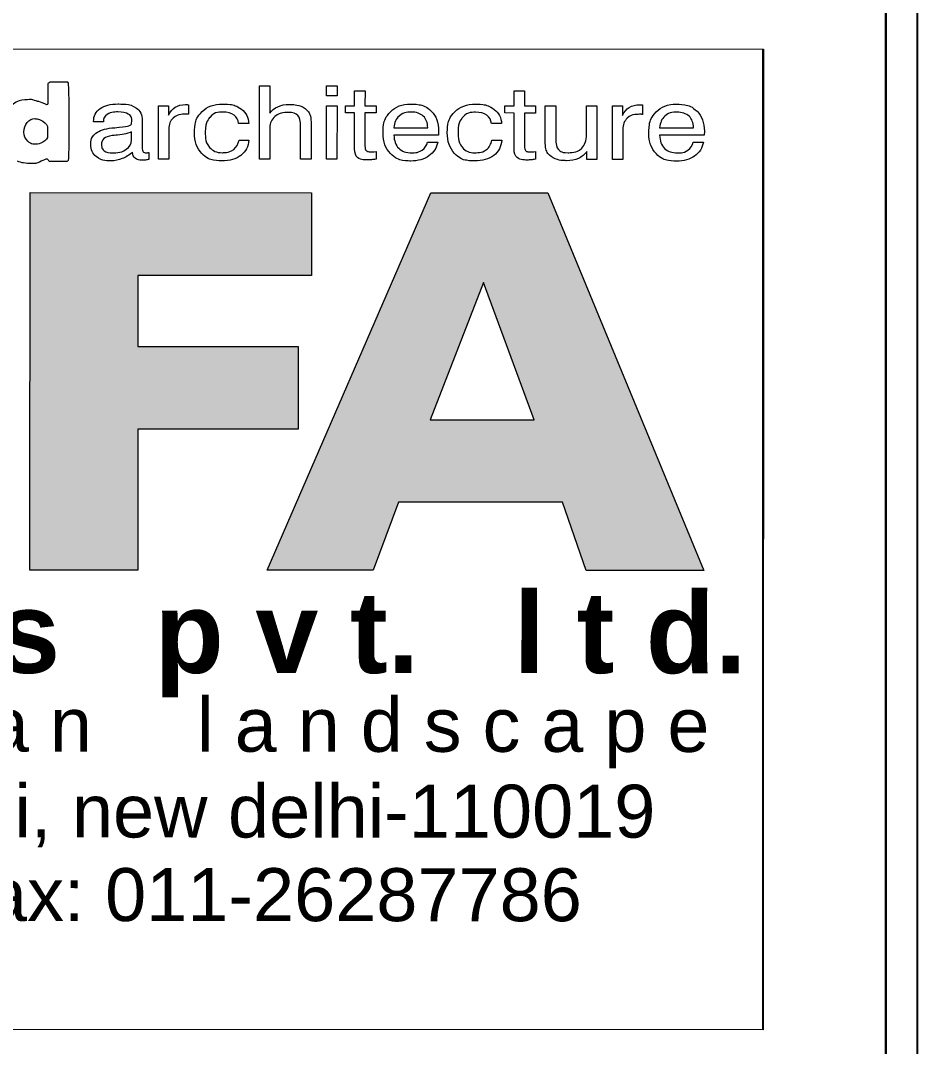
# Model space of a CAD drawing. Header units: millimetres. Extents: x 7675 to 3020127, y -133733 to 101228.
# Drawn here: x 3017314 to 3020127, y 79537 to 82752 of the extents above; entities that cross this region are included whole.
import ezdxf

# ---------------------------------------------------------------- set-up
doc = ezdxf.new("R2010")
doc.units = ezdxf.units.MM
doc.header["$LTSCALE"] = 600
doc.layers.add('BRICK WALL_MOFA', color=20, linetype='Continuous', lineweight=25)
doc.layers.add('ELEV_09_MOFA', color=15, linetype='Continuous', lineweight=9)

# ---------------------------------------------------------------- blocks, each defined once
blk = doc.blocks.new('21212')
h = blk.add_hatch(color=256)
edge = h.paths.add_edge_path()
edge.add_spline(control_points=[(7637.2, 2238.9), (7637.2, 2238.9), (7637.2, 1747.2), (7637.2, 1747.2)], knot_values=[0.2, 0.2, 0.2, 0.2, 0.3, 0.3, 0.3, 0.3], degree=3, periodic=0)
edge.add_spline(control_points=[(7637.2, 1747.2), (7637.2, 1747.2), (6607.5, 1747.2), (6607.5, 1747.2)], knot_values=[0.3, 0.3, 0.3, 0.3, 0.4, 0.4, 0.4, 0.4], degree=3, periodic=0)
edge.add_spline(control_points=[(6607.5, 1747.2), (6607.5, 1747.2), (6607.5, 1326.4), (6607.5, 1326.4)], knot_values=[0.4, 0.4, 0.4, 0.4, 0.5, 0.5, 0.5, 0.5], degree=3, periodic=0)
edge.add_spline(control_points=[(6607.5, 1326.4), (6607.5, 1326.4), (7558.4, 1326.4), (7558.4, 1326.4)], knot_values=[0.5, 0.5, 0.5, 0.5, 0.6, 0.6, 0.6, 0.6], degree=3, periodic=0)
edge.add_spline(control_points=[(7558.4, 1326.4), (7558.4, 1326.4), (7558.4, 836.3), (7558.4, 836.3)], knot_values=[0.6, 0.6, 0.6, 0.6, 0.7, 0.7, 0.7, 0.7], degree=3, periodic=0)
edge.add_spline(control_points=[(7558.4, 836.3), (7558.4, 836.3), (6607.5, 836.3), (6607.5, 836.3)], knot_values=[0.7, 0.7, 0.7, 0.7, 0.8, 0.8, 0.8, 0.8], degree=3, periodic=0)
edge.add_spline(control_points=[(6607.5, 836.3), (6607.5, 836.3), (6607.5, 0), (6607.5, 0)], knot_values=[0.8, 0.8, 0.8, 0.8, 0.9, 0.9, 0.9, 0.9], degree=3, periodic=0)
edge.add_spline(control_points=[(6607.5, 0), (6607.5, 0), (5967.3, 0), (5967.3, 0)], knot_values=[0.9, 0.9, 0.9, 0.9, 1, 1, 1, 1], degree=3, periodic=0)
edge.add_spline(control_points=[(5967.3, 0), (5967.3, 0), (5967.3, 2238.9), (5967.3, 2238.9)], knot_values=[0, 0, 0, 0, 0.1, 0.1, 0.1, 0.1], degree=3, periodic=0)
edge.add_spline(control_points=[(5967.3, 2238.9), (5967.3, 2238.9), (7637.2, 2238.9), (7637.2, 2238.9)], knot_values=[0.1, 0.1, 0.1, 0.1, 0.2, 0.2, 0.2, 0.2], degree=3, periodic=0)
h = blk.add_hatch(color=256)
edge = h.paths.add_edge_path()
edge.add_spline(control_points=[(8153.7, 404.1), (8153.7, 404.1), (8002.5, 0), (8002.5, 0)], knot_values=[0.875, 0.875, 0.875, 0.875, 1, 1, 1, 1], degree=3, periodic=0)
edge.add_spline(control_points=[(8002.5, 0), (8002.5, 0), (7374, 0), (7374, 0)], knot_values=[0, 0, 0, 0, 0.125, 0.125, 0.125, 0.125], degree=3, periodic=0)
edge.add_spline(control_points=[(7374, 0), (7374, 0), (8344.4, 2238.9), (8344.4, 2238.9)], knot_values=[0.125, 0.125, 0.125, 0.125, 0.25, 0.25, 0.25, 0.25], degree=3, periodic=0)
edge.add_spline(control_points=[(8344.4, 2238.9), (8344.4, 2238.9), (9040, 2238.9), (9040, 2238.9)], knot_values=[0.25, 0.25, 0.25, 0.25, 0.375, 0.375, 0.375, 0.375], degree=3, periodic=0)
edge.add_spline(control_points=[(9040, 2238.9), (9040, 2238.9), (9965.8, 0), (9965.8, 0)], knot_values=[0.375, 0.375, 0.375, 0.375, 0.5, 0.5, 0.5, 0.5], degree=3, periodic=0)
edge.add_spline(control_points=[(9965.8, 0), (9965.8, 0), (9267.6, 0), (9267.6, 0)], knot_values=[0.5, 0.5, 0.5, 0.5, 0.625, 0.625, 0.625, 0.625], degree=3, periodic=0)
edge.add_spline(control_points=[(9267.6, 0), (9267.6, 0), (9126.3, 404.1), (9126.3, 404.1)], knot_values=[0.625, 0.625, 0.625, 0.625, 0.75, 0.75, 0.75, 0.75], degree=3, periodic=0)
edge.add_spline(control_points=[(9126.3, 404.1), (9126.3, 404.1), (8153.7, 404.1), (8153.7, 404.1)], knot_values=[0.75, 0.75, 0.75, 0.75, 0.875, 0.875, 0.875, 0.875], degree=3, periodic=0)
edge = h.paths.add_edge_path(flags=16)
edge.add_spline(control_points=[(8340.5, 892.7), (8340.5, 892.7), (8957.7, 892.7), (8957.7, 892.7)], knot_values=[0.666667, 0.666667, 0.666667, 0.666667, 1, 1, 1, 1], degree=3, periodic=0)
edge.add_spline(control_points=[(8957.7, 892.7), (8957.7, 892.7), (8657.8, 1706.2), (8657.8, 1706.2)], knot_values=[0, 0, 0, 0, 0.333333, 0.333333, 0.333333, 0.333333], degree=3, periodic=0)
edge.add_spline(control_points=[(8657.8, 1706.2), (8657.8, 1706.2), (8340.5, 892.7), (8340.5, 892.7)], knot_values=[0.333333, 0.333333, 0.333333, 0.333333, 0.666667, 0.666667, 0.666667, 0.666667], degree=3, periodic=0)
at = {"color": 72}
for points in [[(6079.1, 2890.2), (6075.3, 2887.7), (6073.1, 2885.5), (6072.5, 2883.6)], [(6072.5, 2883.6), (6072.5, 2883.6), (6072.5, 2767.9), (6072.5, 2767.9)], [(6087.9, 2894), (6085.9, 2894), (6082.9, 2892.7), (6079.1, 2890.2)], [(6189.9, 2894), (6189.9, 2894), (6087.9, 2894), (6087.9, 2894)], [(6195.2, 2887), (6195.2, 2887), (6189.9, 2894), (6189.9, 2894)], [(6197.9, 2791), (6197.6, 2822.6), (6196.7, 2854.6), (6195.2, 2887)], [(5982.9, 2789.3), (5984.7, 2789.3), (5981.9, 2789.5), (5974.5, 2789.9)], [(6018.6, 2778.3), (6010.1, 2779.5), (5998.2, 2783.1), (5982.9, 2789.3)], [(6064.6, 2759.8), (6065.4, 2759.8), (6050.1, 2766), (6018.6, 2778.3)], [(6072.5, 2767.9), (6072.5, 2762.5), (6069.9, 2759.8), (6064.6, 2759.8)], [(6198.7, 2650.5), (6198.7, 2644), (6198.4, 2690.8), (6197.9, 2791)], [(5930.4, 2597.9), (5930.4, 2620.3), (5936.8, 2639.1), (5949.8, 2654.3)], [(6041.6, 2661.5), (6061.3, 2649.6), (6071.2, 2635.5), (6071.2, 2619.3)], [(6071.2, 2619.3), (6071.2, 2619.3), (6071.2, 2576), (6071.2, 2576)], [(6198.7, 2544.7), (6198.7, 2544.7), (6198.7, 2650.5), (6198.7, 2650.5)], [(5952.9, 2543.6), (5937.9, 2557.4), (5930.4, 2575.6), (5930.4, 2597.9)], [(6071.2, 2576), (6071.2, 2560.9), (6061.8, 2548.2), (6042.9, 2537.8)], [(6195.2, 2431.4), (6197.6, 2457.2), (6198.7, 2495), (6198.7, 2544.7)], [(6033.2, 2426.2), (6048.5, 2434.7), (6060.3, 2438.9), (6068.5, 2438.9)], [(6068.5, 2438.9), (6072.9, 2435.1), (6076.6, 2430.2), (6079.6, 2424.5)], [(5889.8, 2426.2), (5912.1, 2417.3), (5941.1, 2412.9), (5976.7, 2412.9)], [(5976.7, 2412.9), (5979.7, 2412.9), (5988.2, 2413.1), (6002.3, 2413.5)], [(6002.3, 2413.5), (6007.6, 2413.5), (6017.9, 2417.7), (6033.2, 2426.2)], [(6079.6, 2424.5), (6079.6, 2424.5), (6187.3, 2424.5), (6187.3, 2424.5)], [(6187.3, 2424.5), (6190.2, 2424.5), (6192.8, 2426.8), (6195.2, 2431.4)]]:
    blk.add_open_spline(points, degree=3, dxfattribs=at)
at = {"color": 7}
for points in [[(7328.4, 2437.1), (7328.4, 2437.1), (7328.4, 2872.9), (7328.4, 2872.9)], [(7328.4, 2872.9), (7328.4, 2872.9), (7389.9, 2872.9), (7389.9, 2872.9)], [(7389.9, 2872.9), (7389.9, 2872.9), (7389.9, 2709.3), (7389.9, 2709.3)], [(7726.5, 2812.3), (7726.5, 2812.3), (7726.5, 2873.1), (7726.5, 2873.1)], [(7726.5, 2873.1), (7726.5, 2873.1), (7787.9, 2873.1), (7787.9, 2873.1)], [(7787.9, 2873.1), (7787.9, 2873.1), (7787.9, 2812.3), (7787.9, 2812.3)], [(7787.9, 2812.3), (7787.9, 2812.3), (7726.5, 2812.3), (7726.5, 2812.3)], [(7892.6, 2754.1), (7892.6, 2754.1), (7892.6, 2842.5), (7892.6, 2842.5)], [(7892.6, 2842.5), (7892.6, 2842.5), (7954, 2842.5), (7954, 2842.5)], [(7954, 2842.5), (7954, 2842.5), (7954, 2754.1), (7954, 2754.1)], [(8838.9, 2754.1), (8838.9, 2754.1), (8838.9, 2842.5), (8838.9, 2842.5)], [(8838.9, 2842.5), (8838.9, 2842.5), (8900.4, 2842.5), (8900.4, 2842.5)], [(8900.4, 2842.5), (8900.4, 2842.5), (8900.4, 2754.1), (8900.4, 2754.1)], [(6597.9, 2740.5), (6621, 2724.7), (6632.6, 2699.8), (6632.6, 2666.1)], [(6728.9, 2437.1), (6728.9, 2437.1), (6728.9, 2754.1), (6728.9, 2754.1)], [(6728.9, 2754.1), (6728.9, 2754.1), (6788.3, 2754.1), (6788.3, 2754.1)], [(6788.3, 2754.1), (6788.3, 2754.1), (6788.3, 2697.2), (6788.3, 2697.2)], [(6788.3, 2697.2), (6798.1, 2718.5), (6811.4, 2734.5), (6828.1, 2745)], [(6899.8, 2760.7), (6901.9, 2760.6), (6903.8, 2760.3), (6905.9, 2759.9)], [(6905.9, 2759.9), (6905.9, 2759.9), (6905.9, 2703.7), (6905.9, 2703.7)], [(7389.9, 2709.3), (7401.1, 2726.5), (7416.5, 2739.6), (7436.1, 2748.6)], [(7574.4, 2751.2), (7593.3, 2744.1), (7607.9, 2733.2), (7618.1, 2718.8)], [(7726.5, 2437.1), (7726.5, 2437.1), (7726.5, 2754.1), (7726.5, 2754.1)], [(7726.5, 2754.1), (7726.5, 2754.1), (7787.9, 2754.1), (7787.9, 2754.1)], [(7787.9, 2754.1), (7787.9, 2754.1), (7787.9, 2437.1), (7787.9, 2437.1)], [(7837.9, 2711.7), (7837.9, 2711.7), (7837.9, 2754.1), (7837.9, 2754.1)], [(7837.9, 2754.1), (7837.9, 2754.1), (7892.6, 2754.1), (7892.6, 2754.1)], [(7954, 2754.1), (7954, 2754.1), (8019.9, 2754.1), (8019.9, 2754.1)], [(8019.9, 2754.1), (8019.9, 2754.1), (8019.9, 2711.7), (8019.9, 2711.7)], [(8784.2, 2711.7), (8784.2, 2711.7), (8784.2, 2754.1), (8784.2, 2754.1)], [(8784.2, 2754.1), (8784.2, 2754.1), (8838.9, 2754.1), (8838.9, 2754.1)], [(8900.4, 2754.1), (8900.4, 2754.1), (8966.3, 2754.1), (8966.3, 2754.1)], [(8966.3, 2754.1), (8966.3, 2754.1), (8966.3, 2711.7), (8966.3, 2711.7)], [(9023.6, 2563.8), (9023.6, 2563.8), (9023.6, 2754.1), (9023.6, 2754.1)], [(9023.6, 2754.1), (9023.6, 2754.1), (9085.7, 2754.1), (9085.7, 2754.1)], [(9085.7, 2754.1), (9085.7, 2754.1), (9085.7, 2559.6), (9085.7, 2559.6)], [(9267.9, 2583.4), (9267.9, 2583.4), (9267.9, 2754.1), (9267.9, 2754.1)], [(9267.9, 2754.1), (9267.9, 2754.1), (9329.3, 2754.1), (9329.3, 2754.1)], [(9329.3, 2754.1), (9329.3, 2754.1), (9329.3, 2437.1), (9329.3, 2437.1)], [(9422.9, 2437.1), (9422.9, 2437.1), (9422.9, 2754.1), (9422.9, 2754.1)], [(9422.9, 2754.1), (9422.9, 2754.1), (9482.2, 2754.1), (9482.2, 2754.1)], [(9482.2, 2754.1), (9482.2, 2754.1), (9482.2, 2697.2), (9482.2, 2697.2)], [(9482.2, 2697.2), (9492, 2718.5), (9505.3, 2734.5), (9522.1, 2745)], [(9593.7, 2760.7), (9595.8, 2760.6), (9597.8, 2760.3), (9599.9, 2759.9)], [(9599.9, 2759.9), (9599.9, 2759.9), (9599.9, 2703.7), (9599.9, 2703.7)], [(6343.6, 2660.7), (6343.6, 2692.7), (6356.5, 2718), (6382.5, 2736.6)], [(6423.4, 2702.2), (6408.9, 2692.3), (6401.7, 2677.7), (6401.7, 2658.4)], [(6816.1, 2681), (6799, 2665.6), (6790.4, 2643.1), (6790.4, 2613.5)], [(6905.9, 2703.7), (6904.3, 2703.9), (6902.6, 2704.1), (6900.5, 2704.2)], [(7204.1, 2648.6), (7202.3, 2670.3), (7193.3, 2687), (7177, 2698.8)], [(7220.7, 2733.2), (7248.3, 2712.3), (7263, 2684.2), (7264.9, 2648.6)], [(7419.3, 2690.2), (7399.7, 2674), (7389.9, 2652), (7389.9, 2624.4)], [(7572.1, 2632.1), (7572.1, 2663.5), (7566.6, 2685.1), (7555.5, 2696.9)], [(7618.1, 2718.8), (7623.9, 2711.1), (7627.9, 2702.1), (7630.5, 2691.7)], [(7630.5, 2691.7), (7632.9, 2681.4), (7634.2, 2665), (7634.2, 2642.4)], [(7892.6, 2711.7), (7892.6, 2711.7), (7837.9, 2711.7), (7837.9, 2711.7)], [(7892.6, 2498.9), (7892.6, 2498.9), (7892.6, 2711.7), (7892.6, 2711.7)], [(8019.9, 2711.7), (8019.9, 2711.7), (7954, 2711.7), (7954, 2711.7)], [(7954, 2711.7), (7954, 2711.7), (7954, 2517), (7954, 2517)], [(8155.9, 2693.3), (8138.5, 2677.5), (8128.3, 2654.6), (8125.3, 2624.4)], [(8326.2, 2624.4), (8325.9, 2654), (8317.3, 2676.8), (8300.1, 2692.9)], [(8704, 2648.6), (8702.1, 2670.3), (8693.2, 2687), (8676.8, 2698.8)], [(8720.6, 2733.2), (8748.2, 2712.3), (8762.9, 2684.2), (8764.8, 2648.6)], [(8838.9, 2711.7), (8838.9, 2711.7), (8784.2, 2711.7), (8784.2, 2711.7)], [(8838.9, 2498.9), (8838.9, 2498.9), (8838.9, 2711.7), (8838.9, 2711.7)], [(8966.3, 2711.7), (8966.3, 2711.7), (8900.4, 2711.7), (8900.4, 2711.7)], [(8900.4, 2711.7), (8900.4, 2711.7), (8900.4, 2517), (8900.4, 2517)], [(9510.1, 2681), (9493, 2665.6), (9484.3, 2643.1), (9484.3, 2613.5)], [(9599.9, 2703.7), (9598.3, 2703.9), (9596.5, 2704.1), (9594.4, 2704.2)], [(9732.6, 2693.3), (9715.2, 2677.5), (9705, 2654.6), (9702.1, 2624.4)], [(9902.9, 2624.4), (9902.6, 2654), (9894, 2676.8), (9876.9, 2692.9)], [(6343.6, 2658.4), (6343.6, 2658.4), (6343.6, 2660.7), (6343.6, 2660.7)], [(6401.7, 2658.4), (6401.7, 2658.4), (6343.6, 2658.4), (6343.6, 2658.4)], [(6357.7, 2590.3), (6378.3, 2606.8), (6409.7, 2617.3), (6451.9, 2622)], [(6451.9, 2622), (6462.5, 2623), (6477, 2624.4), (6495.2, 2626.2)], [(6495.2, 2626.2), (6526.5, 2628.9), (6545.6, 2631.6), (6552.7, 2634.2)], [(6552.7, 2634.2), (6559.7, 2636.5), (6564.4, 2639.6), (6566.7, 2643.5)], [(6632.6, 2666.1), (6632.6, 2666.1), (6632.6, 2507.5), (6632.6, 2507.5)], [(7264.9, 2648.6), (7264.9, 2648.6), (7204.1, 2648.6), (7204.1, 2648.6)], [(7389.9, 2624.4), (7389.9, 2624.4), (7389.9, 2437.1), (7389.9, 2437.1)], [(7572.1, 2437.1), (7572.1, 2437.1), (7572.1, 2632.1), (7572.1, 2632.1)], [(7634.2, 2642.4), (7634.2, 2642.4), (7634.2, 2627.4), (7634.2, 2627.4)], [(7634.2, 2627.4), (7634.2, 2627.4), (7634.2, 2437.1), (7634.2, 2437.1)], [(8125.3, 2624.4), (8125.3, 2624.4), (8326.2, 2624.4), (8326.2, 2624.4)], [(8764.8, 2648.6), (8764.8, 2648.6), (8704, 2648.6), (8704, 2648.6)], [(9702.1, 2624.4), (9702.1, 2624.4), (9902.9, 2624.4), (9902.9, 2624.4)], [(6453.2, 2576.5), (6430.9, 2573.4), (6414.8, 2567.6), (6405.1, 2559.3)], [(6484.9, 2580.3), (6470.8, 2578.7), (6460.3, 2577.5), (6453.2, 2576.5)], [(6569.4, 2598.4), (6552.9, 2590.7), (6524.8, 2584.7), (6484.9, 2580.3)], [(6569.4, 2551), (6569.4, 2551), (6569.4, 2598.4), (6569.4, 2598.4)], [(6790.4, 2613.5), (6790.4, 2613.5), (6790.4, 2437.1), (6790.4, 2437.1)], [(8389.7, 2580), (8389.7, 2580), (8125.7, 2580), (8125.7, 2580)], [(8125.7, 2580), (8126.4, 2546.7), (8135.9, 2520.8), (8154.4, 2502.5)], [(8390.7, 2589.2), (8390.5, 2586.1), (8390.2, 2583), (8389.7, 2580)], [(9023.6, 2548.7), (9023.6, 2548.7), (9023.6, 2563.8), (9023.6, 2563.8)], [(9240.6, 2503.6), (9258.8, 2521.6), (9267.9, 2548.2), (9267.9, 2583.4)], [(9484.3, 2613.5), (9484.3, 2613.5), (9484.3, 2437.1), (9484.3, 2437.1)], [(9966.4, 2580), (9966.4, 2580), (9702.4, 2580), (9702.4, 2580)], [(9702.4, 2580), (9703.1, 2546.7), (9712.7, 2520.8), (9731.1, 2502.5)], [(9967.4, 2589.2), (9967.3, 2586.1), (9966.9, 2583), (9966.4, 2580)], [(6537.6, 2495.7), (6558.8, 2510.1), (6569.4, 2528.5), (6569.4, 2551)], [(6632.6, 2507.5), (6632.6, 2494), (6634.3, 2485.2), (6637.7, 2481.2)], [(7174.9, 2495.1), (7192.1, 2507.9), (7202.7, 2526.6), (7206.8, 2551)], [(7206.8, 2551), (7206.8, 2551), (7265.6, 2551), (7265.6, 2551)], [(7265.6, 2551), (7262.5, 2512.1), (7246.6, 2481.8), (7218.1, 2460)], [(7909.9, 2447.4), (7898.4, 2457.1), (7892.6, 2474.3), (7892.6, 2498.9)], [(8293.3, 2491.9), (8309.6, 2503), (8320.1, 2518.9), (8324.9, 2539.5)], [(8324.9, 2539.5), (8324.9, 2539.5), (8385.6, 2539.5), (8385.6, 2539.5)], [(8385.6, 2539.5), (8379, 2504.6), (8361.5, 2477), (8333, 2456.9)], [(8674.7, 2495.1), (8692, 2507.9), (8702.6, 2526.6), (8706.7, 2551)], [(8706.7, 2551), (8706.7, 2551), (8765.5, 2551), (8765.5, 2551)], [(8765.5, 2551), (8762.3, 2512.1), (8746.5, 2481.8), (8718, 2460)], [(8856.3, 2447.4), (8844.8, 2457.1), (8838.9, 2474.3), (8838.9, 2498.9)], [(9027.3, 2499.4), (9024.8, 2509.8), (9023.6, 2526.2), (9023.6, 2548.7)], [(9039.6, 2472.3), (9033.9, 2480), (9029.8, 2489), (9027.3, 2499.4)], [(9870, 2491.9), (9886.3, 2503), (9896.8, 2518.9), (9901.6, 2539.5)], [(9901.6, 2539.5), (9901.6, 2539.5), (9962.4, 2539.5), (9962.4, 2539.5)], [(9962.4, 2539.5), (9955.7, 2504.6), (9938.2, 2477), (9909.8, 2456.9)], [(6575.2, 2479.4), (6556.1, 2462), (6535.7, 2449), (6514.2, 2440.3)], [(6575.2, 2477.6), (6575.2, 2477.6), (6575.2, 2479.4), (6575.2, 2479.4)], [(6590.6, 2442.7), (6580.3, 2450.4), (6575.2, 2462), (6575.2, 2477.6)], [(6672.2, 2435.9), (6664.8, 2434.2), (6658.1, 2432.9), (6652.6, 2432.1)], [(6662.8, 2475.7), (6665.5, 2476), (6668.6, 2476.5), (6672.2, 2477.1)], [(6672.2, 2477.1), (6672.2, 2477.1), (6672.2, 2435.9), (6672.2, 2435.9)], [(6790.4, 2437.1), (6790.4, 2437.1), (6728.9, 2437.1), (6728.9, 2437.1)], [(7389.9, 2437.1), (7389.9, 2437.1), (7328.4, 2437.1), (7328.4, 2437.1)], [(7634.2, 2437.1), (7634.2, 2437.1), (7572.1, 2437.1), (7572.1, 2437.1)], [(7787.9, 2437.1), (7787.9, 2437.1), (7726.5, 2437.1), (7726.5, 2437.1)], [(8019.9, 2437.7), (8009.6, 2436.1), (8000.5, 2435), (7992.4, 2434.2)], [(8000, 2481.7), (8005.1, 2481.9), (8011.7, 2482.3), (8019.9, 2482.9)], [(8019.9, 2482.9), (8019.9, 2482.9), (8019.9, 2437.7), (8019.9, 2437.7)], [(8966.3, 2437.7), (8956, 2436.1), (8946.9, 2435), (8938.8, 2434.2)], [(8946.3, 2481.7), (8951.5, 2481.9), (8958.1, 2482.3), (8966.3, 2482.9)], [(8966.3, 2482.9), (8966.3, 2482.9), (8966.3, 2437.7), (8966.3, 2437.7)], [(9083, 2440.3), (9064.1, 2447.9), (9049.7, 2458.5), (9039.6, 2472.3)], [(9270.6, 2484.5), (9257.8, 2466.1), (9241.3, 2452.3), (9221.1, 2443)], [(9270.6, 2437.1), (9270.6, 2437.1), (9270.6, 2484.5), (9270.6, 2484.5)], [(9329.3, 2437.1), (9329.3, 2437.1), (9270.6, 2437.1), (9270.6, 2437.1)], [(9484.3, 2437.1), (9484.3, 2437.1), (9422.9, 2437.1), (9422.9, 2437.1)], [(5967.3, 0), (5967.3, 0), (5967.3, 2238.9), (5967.3, 2238.9)], [(5967.3, 2238.9), (5967.3, 2238.9), (7637.2, 2238.9), (7637.2, 2238.9)], [(7374, 0), (7374, 0), (8344.4, 2238.9), (8344.4, 2238.9)], [(7637.2, 2238.9), (7637.2, 2238.9), (7637.2, 1747.2), (7637.2, 1747.2)], [(8344.4, 2238.9), (8344.4, 2238.9), (9040, 2238.9), (9040, 2238.9)], [(9040, 2238.9), (9040, 2238.9), (9965.8, 0), (9965.8, 0)], [(7637.2, 1747.2), (7637.2, 1747.2), (6607.5, 1747.2), (6607.5, 1747.2)], [(6607.5, 1747.2), (6607.5, 1747.2), (6607.5, 1326.4), (6607.5, 1326.4)], [(8657.8, 1706.2), (8657.8, 1706.2), (8340.5, 892.7), (8340.5, 892.7)], [(8957.7, 892.7), (8957.7, 892.7), (8657.8, 1706.2), (8657.8, 1706.2)], [(6607.5, 1326.4), (6607.5, 1326.4), (7558.4, 1326.4), (7558.4, 1326.4)], [(7558.4, 1326.4), (7558.4, 1326.4), (7558.4, 836.3), (7558.4, 836.3)], [(8340.5, 892.7), (8340.5, 892.7), (8957.7, 892.7), (8957.7, 892.7)], [(7558.4, 836.3), (7558.4, 836.3), (6607.5, 836.3), (6607.5, 836.3)], [(6607.5, 836.3), (6607.5, 836.3), (6607.5, 0), (6607.5, 0)], [(8153.7, 404.1), (8153.7, 404.1), (8002.5, 0), (8002.5, 0)], [(9126.3, 404.1), (9126.3, 404.1), (8153.7, 404.1), (8153.7, 404.1)], [(9267.6, 0), (9267.6, 0), (9126.3, 404.1), (9126.3, 404.1)], [(6607.5, 0), (6607.5, 0), (5967.3, 0), (5967.3, 0)], [(8002.5, 0), (8002.5, 0), (7374, 0), (7374, 0)], [(9965.8, 0), (9965.8, 0), (9267.6, 0), (9267.6, 0)]]:
    blk.add_open_spline(points, degree=3, dxfattribs=at)
at = {"color": 72}
for points, knots in [([(5974.5, 2789.9), (5974.5, 2789.9), (5971.9, 2789.9), (5966.6, 2789.9), (5966.6, 2789.9), (5915.7, 2789.9), (5875, 2774.3), (5844.7, 2743.1)], [0.73076923, 0.73076923, 0.73076923, 0.73076923, 0.76923077, 0.76923077, 0.76923077, 0.78846154, 0.80769231, 0.80769231, 0.80769231, 0.80769231]), ([(5949.8, 2654.3), (5962.7, 2669.5), (5977.9, 2677.1), (5995.2, 2677.1), (5995.2, 2677.1), (6009.1, 2677.1), (6024.5, 2671.9), (6041.6, 2661.5)], [0.1111111, 0.1111111, 0.1111111, 0.1111111, 0.2222222, 0.2222222, 0.2222222, 0.2777778, 0.3333333, 0.3333333, 0.3333333, 0.3333333]), ([(6042.9, 2537.8), (6027.6, 2529.3), (6013.2, 2525.1), (5999.7, 2525.1), (5999.7, 2525.1), (5981.7, 2525.1), (5966.1, 2531.2), (5952.9, 2543.6)], [0.6666667, 0.6666667, 0.6666667, 0.6666667, 0.7777778, 0.7777778, 0.7777778, 0.8333333, 0.8888889, 0.8888889, 0.8888889, 0.8888889])]:
    blk.add_open_spline(points, degree=3, knots=knots, dxfattribs=at)
at = {"color": 7}
for points, knots in [([(6382.5, 2736.6), (6408.6, 2755.1), (6444.2, 2764.4), (6489.8, 2764.4), (6489.8, 2764.4), (6538.7, 2764.4), (6574.7, 2756.4), (6597.9, 2740.5)], [0.5483871, 0.5483871, 0.5483871, 0.5483871, 0.58064516, 0.58064516, 0.58064516, 0.59677419, 0.61290323, 0.61290323, 0.61290323, 0.61290323]), ([(6828.1, 2745), (6844.9, 2755.6), (6865.5, 2760.8), (6889.8, 2760.8), (6889.8, 2760.8), (6894.4, 2760.8), (6897.8, 2760.8), (6899.8, 2760.7)], [0.2857143, 0.2857143, 0.2857143, 0.2857143, 0.3571429, 0.3571429, 0.3571429, 0.3928571, 0.4285714, 0.4285714, 0.4285714, 0.4285714]), ([(6987.2, 2719.2), (7017.1, 2749.3), (7058, 2764.4), (7110.1, 2764.4), (7110.1, 2764.4), (7156.2, 2764.4), (7192.9, 2754), (7220.7, 2733.2)], [0.7777778, 0.7777778, 0.7777778, 0.7777778, 0.8333333, 0.8333333, 0.8333333, 0.8611111, 0.8888889, 0.8888889, 0.8888889, 0.8888889]), ([(7436.1, 2748.6), (7455.7, 2757.6), (7478.5, 2762), (7504.8, 2762), (7504.8, 2762), (7532.3, 2762), (7555.5, 2758.4), (7574.4, 2751.2)], [0.5789474, 0.5789474, 0.5789474, 0.5789474, 0.6315789, 0.6315789, 0.6315789, 0.6578947, 0.6842105, 0.6842105, 0.6842105, 0.6842105]), ([(8104.8, 2718.8), (8134, 2749.2), (8174.2, 2764.4), (8225.4, 2764.4), (8225.4, 2764.4), (8278, 2764.4), (8318.7, 2750.3), (8347.5, 2722.3)], [0.375, 0.375, 0.375, 0.375, 0.4375, 0.4375, 0.4375, 0.46875, 0.5, 0.5, 0.5, 0.5]), ([(8487.1, 2719.2), (8516.9, 2749.3), (8557.9, 2764.4), (8610, 2764.4), (8610, 2764.4), (8656.1, 2764.4), (8692.8, 2754), (8720.6, 2733.2)], [0.7777778, 0.7777778, 0.7777778, 0.7777778, 0.8333333, 0.8333333, 0.8333333, 0.8611111, 0.8888889, 0.8888889, 0.8888889, 0.8888889]), ([(9522.1, 2745), (9538.9, 2755.6), (9559.4, 2760.8), (9583.8, 2760.8), (9583.8, 2760.8), (9588.3, 2760.8), (9591.7, 2760.8), (9593.7, 2760.7)], [0.2857143, 0.2857143, 0.2857143, 0.2857143, 0.3571429, 0.3571429, 0.3571429, 0.3928571, 0.4285714, 0.4285714, 0.4285714, 0.4285714]), ([(9681.5, 2718.8), (9710.7, 2749.2), (9750.9, 2764.4), (9802.1, 2764.4), (9802.1, 2764.4), (9854.7, 2764.4), (9895.4, 2750.3), (9924.2, 2722.3)], [0.375, 0.375, 0.375, 0.375, 0.4375, 0.4375, 0.4375, 0.46875, 0.5, 0.5, 0.5, 0.5]), ([(6549.5, 2704.9), (6535.9, 2712.9), (6515.2, 2717), (6487.7, 2717), (6487.7, 2717), (6459.3, 2717), (6437.8, 2712), (6423.4, 2702.2)], [0.35483871, 0.35483871, 0.35483871, 0.35483871, 0.38709677, 0.38709677, 0.38709677, 0.40322581, 0.41935484, 0.41935484, 0.41935484, 0.41935484]), ([(6566.7, 2643.5), (6568.9, 2647.3), (6570.1, 2655.7), (6570.1, 2668.5), (6570.1, 2668.5), (6570.1, 2684.7), (6563.2, 2696.8), (6549.5, 2704.9)], [0.29032258, 0.29032258, 0.29032258, 0.29032258, 0.32258065, 0.32258065, 0.32258065, 0.33870968, 0.35483871, 0.35483871, 0.35483871, 0.35483871]), ([(6900.5, 2704.2), (6898.4, 2704.3), (6895.3, 2704.3), (6891.2, 2704.3), (6891.2, 2704.3), (6858.4, 2704.3), (6833.4, 2696.5), (6816.1, 2681)], [0.6428571, 0.6428571, 0.6428571, 0.6428571, 0.7142857, 0.7142857, 0.7142857, 0.75, 0.7857143, 0.7857143, 0.7857143, 0.7857143]), ([(6985.3, 2471.9), (6956.8, 2501.7), (6942.4, 2542.6), (6942.4, 2594.5), (6942.4, 2594.5), (6942.4, 2647.6), (6957.4, 2689.1), (6987.2, 2719.2)], [0.6666667, 0.6666667, 0.6666667, 0.6666667, 0.7222222, 0.7222222, 0.7222222, 0.75, 0.7777778, 0.7777778, 0.7777778, 0.7777778]), ([(7177, 2698.8), (7160.6, 2710.5), (7138.5, 2716.4), (7110.1, 2716.4), (7110.1, 2716.4), (7076.9, 2716.4), (7051.2, 2706), (7033.2, 2685.3), (7033.2, 2685.3), (7015.1, 2664.6), (7006, 2635), (7006, 2596.5), (7006, 2596.5), (7006, 2557.9), (7014.7, 2528.1), (7032.1, 2507.2)], [0.0555556, 0.0555556, 0.0555556, 0.0555556, 0.1111111, 0.1111111, 0.1111111, 0.1388889, 0.1666667, 0.1666667, 0.1666667, 0.1944444, 0.2222222, 0.2222222, 0.2222222, 0.25, 0.2777778, 0.2777778, 0.2777778, 0.2777778]), ([(7555.5, 2696.9), (7544.4, 2708.7), (7525.4, 2714.7), (7498.6, 2714.7), (7498.6, 2714.7), (7465.4, 2714.7), (7438.9, 2706.5), (7419.3, 2690.2)], [0.1052632, 0.1052632, 0.1052632, 0.1052632, 0.1578947, 0.1578947, 0.1578947, 0.1842105, 0.2105263, 0.2105263, 0.2105263, 0.2105263]), ([(8105.2, 2471), (8075.8, 2500.6), (8061.1, 2541), (8061.1, 2592.1), (8061.1, 2592.1), (8061.1, 2646.2), (8075.6, 2688.4), (8104.8, 2718.8)], [0.25, 0.25, 0.25, 0.25, 0.3125, 0.3125, 0.3125, 0.34375, 0.375, 0.375, 0.375, 0.375]), ([(8300.1, 2692.9), (8283.1, 2708.9), (8258.9, 2717), (8227.5, 2717), (8227.5, 2717), (8197.2, 2717), (8173.3, 2709.1), (8155.9, 2693.3)], [0.4, 0.4, 0.4, 0.4, 0.6, 0.6, 0.6, 0.7, 0.8, 0.8, 0.8, 0.8]), ([(8347.5, 2722.3), (8376.3, 2694.4), (8390.8, 2654.8), (8390.8, 2603.6), (8390.8, 2603.6), (8390.8, 2597.2), (8390.8, 2592.3), (8390.7, 2589.2)], [0.5, 0.5, 0.5, 0.5, 0.5625, 0.5625, 0.5625, 0.59375, 0.625, 0.625, 0.625, 0.625]), ([(8485.2, 2471.9), (8456.7, 2501.7), (8442.3, 2542.6), (8442.3, 2594.5), (8442.3, 2594.5), (8442.3, 2647.6), (8457.2, 2689.1), (8487.1, 2719.2)], [0.6666667, 0.6666667, 0.6666667, 0.6666667, 0.7222222, 0.7222222, 0.7222222, 0.75, 0.7777778, 0.7777778, 0.7777778, 0.7777778]), ([(8676.8, 2698.8), (8660.5, 2710.5), (8638.3, 2716.4), (8610, 2716.4), (8610, 2716.4), (8576.8, 2716.4), (8551.1, 2706), (8533, 2685.3), (8533, 2685.3), (8515, 2664.6), (8505.9, 2635), (8505.9, 2596.5), (8505.9, 2596.5), (8505.9, 2557.9), (8514.6, 2528.1), (8532, 2507.2)], [0.0555556, 0.0555556, 0.0555556, 0.0555556, 0.1111111, 0.1111111, 0.1111111, 0.1388889, 0.1666667, 0.1666667, 0.1666667, 0.1944444, 0.2222222, 0.2222222, 0.2222222, 0.25, 0.2777778, 0.2777778, 0.2777778, 0.2777778]), ([(9594.4, 2704.2), (9592.3, 2704.3), (9589.3, 2704.3), (9585.2, 2704.3), (9585.2, 2704.3), (9552.3, 2704.3), (9527.4, 2696.5), (9510.1, 2681)], [0.6428571, 0.6428571, 0.6428571, 0.6428571, 0.7142857, 0.7142857, 0.7142857, 0.75, 0.7857143, 0.7857143, 0.7857143, 0.7857143]), ([(9681.9, 2471), (9652.5, 2500.6), (9637.8, 2541), (9637.8, 2592.1), (9637.8, 2592.1), (9637.8, 2646.2), (9652.4, 2688.4), (9681.5, 2718.8)], [0.25, 0.25, 0.25, 0.25, 0.3125, 0.3125, 0.3125, 0.34375, 0.375, 0.375, 0.375, 0.375]), ([(9876.9, 2692.9), (9859.8, 2708.9), (9835.6, 2717), (9804.2, 2717), (9804.2, 2717), (9773.9, 2717), (9750, 2709.1), (9732.6, 2693.3)], [0.4, 0.4, 0.4, 0.4, 0.6, 0.6, 0.6, 0.7, 0.8, 0.8, 0.8, 0.8]), ([(9924.2, 2722.3), (9953, 2694.4), (9967.5, 2654.8), (9967.5, 2603.6), (9967.5, 2603.6), (9967.5, 2597.2), (9967.5, 2592.3), (9967.4, 2589.2)], [0.5, 0.5, 0.5, 0.5, 0.5625, 0.5625, 0.5625, 0.59375, 0.625, 0.625, 0.625, 0.625]), ([(6358.3, 2452.6), (6337.3, 2469.5), (6326.8, 2492.8), (6326.8, 2522.5), (6326.8, 2522.5), (6326.8, 2551.4), (6337.1, 2574), (6357.7, 2590.3)], [0.09677419, 0.09677419, 0.09677419, 0.09677419, 0.12903226, 0.12903226, 0.12903226, 0.14516129, 0.16129032, 0.16129032, 0.16129032, 0.16129032]), ([(6405.1, 2559.3), (6395.3, 2551), (6390.3, 2539), (6390.3, 2523.2), (6390.3, 2523.2), (6390.3, 2507.4), (6396.1, 2495.3), (6407.4, 2486.8)], [0.3333333, 0.3333333, 0.3333333, 0.3333333, 0.4444444, 0.4444444, 0.4444444, 0.5, 0.5555556, 0.5555556, 0.5555556, 0.5555556]), ([(9085.7, 2559.6), (9085.7, 2528.5), (9091.3, 2506.8), (9102.6, 2494.7), (9102.6, 2494.7), (9113.9, 2482.6), (9132.9, 2476.5), (9159.9, 2476.5), (9159.9, 2476.5), (9195.4, 2476.5), (9222.3, 2485.5), (9240.6, 2503.6)], [0.0526316, 0.0526316, 0.0526316, 0.0526316, 0.1052632, 0.1052632, 0.1052632, 0.1315789, 0.1578947, 0.1578947, 0.1578947, 0.1842105, 0.2105263, 0.2105263, 0.2105263, 0.2105263]), ([(6407.4, 2486.8), (6418.8, 2478.3), (6435.1, 2474.1), (6456.2, 2474.1), (6456.2, 2474.1), (6489.4, 2474.1), (6516.4, 2481.2), (6537.6, 2495.7)], [0.5555556, 0.5555556, 0.5555556, 0.5555556, 0.6666667, 0.6666667, 0.6666667, 0.7222222, 0.7777778, 0.7777778, 0.7777778, 0.7777778]), ([(7032.1, 2507.2), (7049.5, 2486.3), (7074.2, 2475.8), (7106.1, 2475.8), (7106.1, 2475.8), (7134.7, 2475.8), (7157.7, 2482.2), (7174.9, 2495.1)], [0.2777778, 0.2777778, 0.2777778, 0.2777778, 0.3333333, 0.3333333, 0.3333333, 0.3611111, 0.3888889, 0.3888889, 0.3888889, 0.3888889]), ([(7954, 2517), (7954, 2502.7), (7956.4, 2493.3), (7961, 2488.5), (7961, 2488.5), (7965.7, 2483.8), (7974.3, 2481.4), (7986.8, 2481.4), (7986.8, 2481.4), (7990.4, 2481.4), (7994.8, 2481.5), (8000, 2481.7)], [0, 0, 0, 0, 0.05, 0.05, 0.05, 0.075, 0.1, 0.1, 0.1, 0.125, 0.15, 0.15, 0.15, 0.15]), ([(8154.4, 2502.5), (8172.8, 2484.3), (8198.5, 2475.2), (8231.2, 2475.2), (8231.2, 2475.2), (8256.3, 2475.2), (8276.9, 2480.7), (8293.3, 2491.9)], [0.8125, 0.8125, 0.8125, 0.8125, 0.875, 0.875, 0.875, 0.90625, 0.9375, 0.9375, 0.9375, 0.9375]), ([(8532, 2507.2), (8549.4, 2486.3), (8574.1, 2475.8), (8605.9, 2475.8), (8605.9, 2475.8), (8634.6, 2475.8), (8657.6, 2482.2), (8674.7, 2495.1)], [0.2777778, 0.2777778, 0.2777778, 0.2777778, 0.3333333, 0.3333333, 0.3333333, 0.3611111, 0.3888889, 0.3888889, 0.3888889, 0.3888889]), ([(8900.4, 2517), (8900.4, 2502.7), (8902.7, 2493.3), (8907.4, 2488.5), (8907.4, 2488.5), (8912.1, 2483.8), (8920.7, 2481.4), (8933.2, 2481.4), (8933.2, 2481.4), (8936.8, 2481.4), (8941.2, 2481.5), (8946.3, 2481.7)], [0, 0, 0, 0, 0.05, 0.05, 0.05, 0.075, 0.1, 0.1, 0.1, 0.125, 0.15, 0.15, 0.15, 0.15]), ([(9731.1, 2502.5), (9749.5, 2484.3), (9775.2, 2475.2), (9808, 2475.2), (9808, 2475.2), (9833, 2475.2), (9853.7, 2480.7), (9870, 2491.9)], [0.8125, 0.8125, 0.8125, 0.8125, 0.875, 0.875, 0.875, 0.90625, 0.9375, 0.9375, 0.9375, 0.9375]), ([(6514.2, 2440.3), (6492.6, 2431.6), (6469.9, 2427.3), (6445.7, 2427.3), (6445.7, 2427.3), (6408.3, 2427.3), (6379.2, 2435.8), (6358.3, 2452.6)], [0.03225806, 0.03225806, 0.03225806, 0.03225806, 0.06451613, 0.06451613, 0.06451613, 0.08064516, 0.09677419, 0.09677419, 0.09677419, 0.09677419]), ([(6652.6, 2432.1), (6647, 2431.4), (6641.7, 2431.1), (6636.7, 2431.1), (6636.7, 2431.1), (6616.1, 2431.1), (6600.9, 2435), (6590.6, 2442.7)], [0.87096774, 0.87096774, 0.87096774, 0.87096774, 0.90322581, 0.90322581, 0.90322581, 0.91935484, 0.93548387, 0.93548387, 0.93548387, 0.93548387]), ([(6637.7, 2481.2), (6641.1, 2477.3), (6647.3, 2475.3), (6656.1, 2475.3), (6656.1, 2475.3), (6658, 2475.3), (6660.2, 2475.4), (6662.8, 2475.7)], [0.70967742, 0.70967742, 0.70967742, 0.70967742, 0.74193548, 0.74193548, 0.74193548, 0.75806452, 0.77419355, 0.77419355, 0.77419355, 0.77419355]), ([(7218.1, 2460), (7189.7, 2438.2), (7151.4, 2427.3), (7103.4, 2427.3), (7103.4, 2427.3), (7053.2, 2427.3), (7013.9, 2442.1), (6985.3, 2471.9)], [0.5555556, 0.5555556, 0.5555556, 0.5555556, 0.6111111, 0.6111111, 0.6111111, 0.6388889, 0.6666667, 0.6666667, 0.6666667, 0.6666667]), ([(7992.4, 2434.2), (7984.3, 2433.4), (7977.1, 2432.9), (7970.7, 2432.9), (7970.7, 2432.9), (7941.9, 2432.9), (7921.6, 2437.8), (7909.9, 2447.4)], [0.3, 0.3, 0.3, 0.3, 0.35, 0.35, 0.35, 0.375, 0.4, 0.4, 0.4, 0.4]), ([(8333, 2456.9), (8304.6, 2436.8), (8268.7, 2426.7), (8225.4, 2426.7), (8225.4, 2426.7), (8174.7, 2426.7), (8134.6, 2441.4), (8105.2, 2471)], [0.125, 0.125, 0.125, 0.125, 0.1875, 0.1875, 0.1875, 0.21875, 0.25, 0.25, 0.25, 0.25]), ([(8718, 2460), (8689.5, 2438.2), (8651.3, 2427.3), (8603.2, 2427.3), (8603.2, 2427.3), (8553.1, 2427.3), (8513.8, 2442.1), (8485.2, 2471.9)], [0.5555556, 0.5555556, 0.5555556, 0.5555556, 0.6111111, 0.6111111, 0.6111111, 0.6388889, 0.6666667, 0.6666667, 0.6666667, 0.6666667]), ([(8938.8, 2434.2), (8930.7, 2433.4), (8923.5, 2432.9), (8917.1, 2432.9), (8917.1, 2432.9), (8888.3, 2432.9), (8868, 2437.8), (8856.3, 2447.4)], [0.3, 0.3, 0.3, 0.3, 0.35, 0.35, 0.35, 0.375, 0.4, 0.4, 0.4, 0.4]), ([(9221.1, 2443), (9200.8, 2433.8), (9177, 2429.1), (9149.6, 2429.1), (9149.6, 2429.1), (9124.1, 2429.1), (9101.9, 2432.9), (9083, 2440.3)], [0.5789474, 0.5789474, 0.5789474, 0.5789474, 0.6315789, 0.6315789, 0.6315789, 0.6578947, 0.6842105, 0.6842105, 0.6842105, 0.6842105]), ([(9909.8, 2456.9), (9881.3, 2436.8), (9845.4, 2426.7), (9802.1, 2426.7), (9802.1, 2426.7), (9751.4, 2426.7), (9711.3, 2441.4), (9681.9, 2471)], [0.125, 0.125, 0.125, 0.125, 0.1875, 0.1875, 0.1875, 0.21875, 0.25, 0.25, 0.25, 0.25])]:
    blk.add_open_spline(points, degree=3, knots=knots, dxfattribs=at)
blk = doc.blocks.new('LOGO MOFAAA')
blk.add_lwpolyline([(750.63, 54.334), (826.847, 54.306), (826.832, 14.158), (750.615, 14.186)], close=True)
at = {"layer": 'BRICK WALL_MOFA'}
blk.add_line((826.833, 14.158), (826.833, 54.306), dxfattribs=at)
at = {"xscale": 0.006904796293405031, "yscale": 0.006904796293405031, "zscale": 0.006904796293405031, "rotation": 359.9790943197136}
blk.add_blockref('21212', (755.591, 32.996), dxfattribs=at)
at = {"attachment_point": 1, "rotation": 359.9791}
for s, insert, char_height, width in [('{\\fSwis721 BT|b1|i0|c0|p34;m :o f a   s t u d i o s   p v t.   l t d.}', (753.389, 32.116), 3.3248, 77.22289), ('{\\fSwis721 BT|b0|i0|c0|p34;a r c h i t e c t u r e    &    u r b a n     l a n d s c a p e}', (753.388, 27.784), 2.21654, 71.71862), ('{\\fSwis721 BT|b0|i0|c0|p34;16/12, lower ground floor, kalkaji, new delhi-110019}', (753.24, 24.224), 2.16756, 77.92677), ('{\\fSwis721 BT|b0|i0|c0|p34;Ph. 011-40513867, 40513868 fax: 011-26287786  }', (753.239, 20.802), 2.16756, 77.92677)]:
    blk.add_mtext(s, dxfattribs=dict(at, insert=insert, char_height=char_height, width=width))

msp = doc.modelspace()

# ---------------------------------------------------------------- linework, layer by layer
at = {"color": 5, "elevation": 0}
msp.add_lwpolyline([(3020126.8, 69025.5), (3020126.8, 98725.5), (2978126.8, 98725.5), (2978126.8, 69025.5)], close=True, dxfattribs=at)
at = {"color": 6, "elevation": 0}
msp.add_lwpolyline([(3020027.5, 69124.8), (3020027.5, 98626.2), (2978226.1, 98626.2), (2978226.1, 69124.8)], close=True, dxfattribs=at)
at = {"color": 0, "linetype": 'ByBlock', "elevation": 0}
msp.add_lwpolyline([(3013622.4, 98626.2), (3020027.5, 98626.2), (3020027.5, 69124.8), (3013622.4, 69124.8)], close=True, dxfattribs=at)

# ---------------------------------------------------------------- block references
at = {"layer": 'ELEV_09_MOFA', "xscale": 76.55405565996682, "yscale": 76.55405565996682, "zscale": 76.55405565996682}
msp.add_blockref('LOGO MOFAAA', (2956345.5, 78504.7, 0), dxfattribs=at)

doc.saveas('drawing.dxf')
